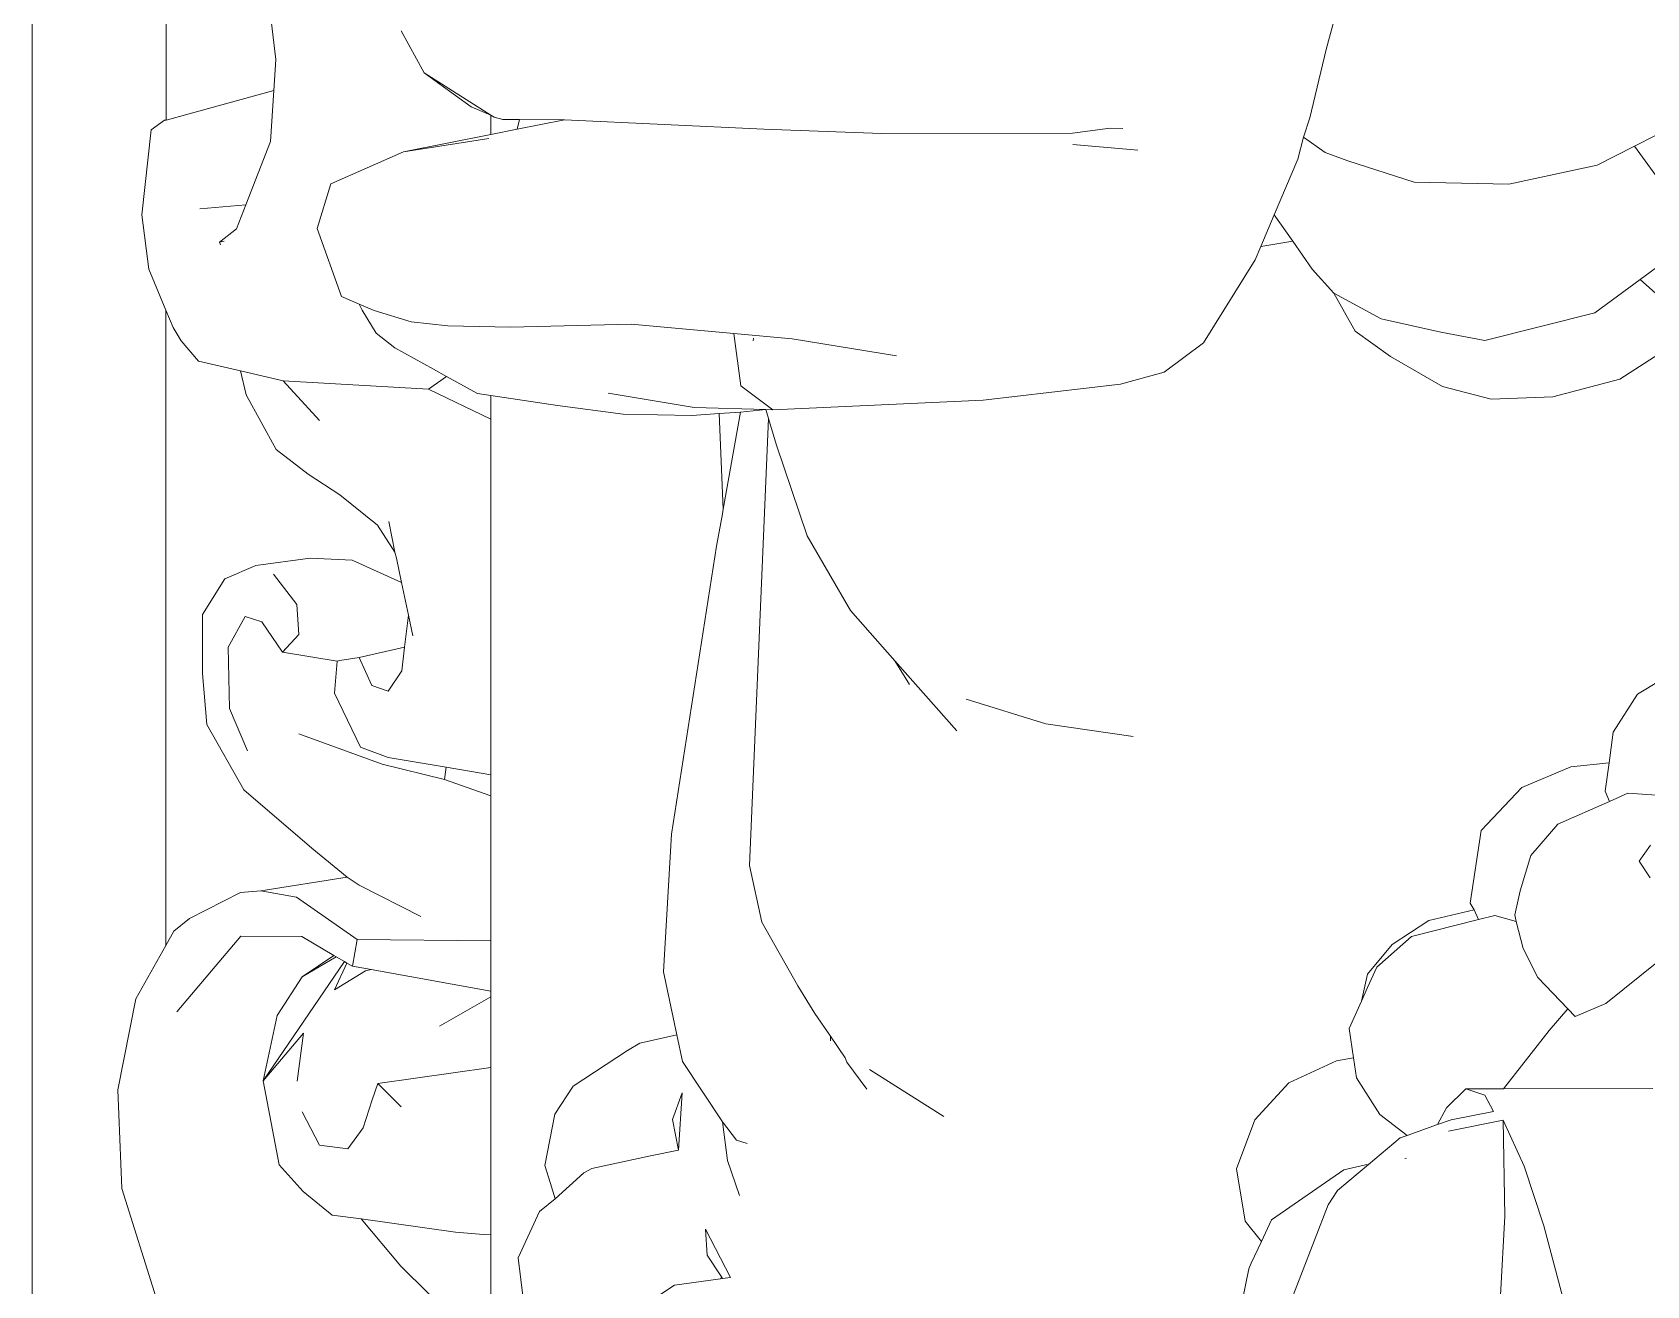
# Model space of a CAD drawing. Header units: millimetres. Extents: x 75500 to 345360, y -224327 to 19532.
# Drawn here: x 218738.8 to 218848, y 12253.4 to 12338.1 of the extents above; entities that cross this region are included whole.
import ezdxf

# ---------------------------------------------------------------- set-up
doc = ezdxf.new("R2010")
doc.units = ezdxf.units.MM
doc.header["$LTSCALE"] = 0.01
doc.layers.add('hatch', color=251, linetype='Continuous', lineweight=0)

# ---------------------------------------------------------------- blocks, each defined once
blk = doc.blocks.new('GANESH')
at = {"layer": 'hatch'}
for p, q in [((967000.386, -141060.152), (966998.914, -141061.225)), ((967003.97, -141059.999), (967003.031, -141061.049)), ((967006.103, -141061.678), (967005.023, -141060.001)), ((966998.914, -141061.225), (966998.581, -141060.569)), ((967002.545, -141060.386), (967003.031, -141061.049)), ((967015.414, -141060.424), (967015.838, -141061.131)), ((967018.954, -141060.542), (967018.896, -141061.429)), ((967020.496, -141060.73), (967020.995, -141061.075)), ((967024.123, -141060.533), (967025.392, -141062.112)), ((967028.021, -141065.263), (967028.018, -141060.653)), ((966999.497, -141062.374), (966998.914, -141061.225)), ((967003.031, -141061.049), (967004.054, -141062.446)), ((967017.006, -141061.882), (967015.838, -141061.131)), ((967021.504, -141060.741), (967020.995, -141061.075)), ((967006.103, -141061.678), (967006.647, -141063.749)), ((967018.896, -141061.429), (967019.146, -141061.997)), ((967017.957, -141062.009), (967017.006, -141061.882)), ((967018.075, -141063.185), (967017.957, -141062.009)), ((967018.828, -141062.126), (967017.957, -141062.009)), ((967018.828, -141062.126), (967019.146, -141061.997)), ((967019.146, -141061.997), (967019.85, -141063.593)), ((967025.791, -141063.054), (967025.392, -141062.112)), ((966999.497, -141062.374), (967000.088, -141065.103)), ((967004.054, -141062.446), (967004.91, -141065.842)), ((967018.075, -141063.185), (967018.714, -141064.706)), ((967025.791, -141063.054), (967025.551, -141063.282)), ((967020.819, -141064.426), (967019.85, -141063.593)), ((967025.551, -141063.282), (967024.583, -141064.203)), ((967026.219, -141063.856), (967025.551, -141063.282)), ((967034.667, -141063.38), (967032.259, -141064.019)), ((967006.725, -141065.65), (967006.647, -141063.749)), ((967023.692, -141064.663), (967024.583, -141064.203)), ((967026.219, -141063.856), (967028.021, -141065.263)), ((967032.259, -141064.019), (967030.41, -141064.633)), ((967020.043, -141065.955), (967018.714, -141064.706)), ((967020.819, -141064.426), (967021.906, -141064.757)), ((967023.692, -141064.663), (967022.852, -141064.873)), ((967030.41, -141064.633), (967028.993, -141065.281)), ((967000.088, -141065.103), (967000.022, -141068.029)), ((967022.652, -141064.923), (967021.906, -141064.757)), ((967022.852, -141064.873), (967022.652, -141064.923)), ((967022.852, -141064.873), (967022.669, -141065.539)), ((967006.328, -141067.151), (967006.725, -141065.65)), ((967022.798, -141066.045), (967022.669, -141065.539)), ((967028.022, -141066.433), (967028.021, -141065.263)), ((967028.723, -141065.579), (967028.223, -141065.849)), ((967028.723, -141065.579), (967028.981, -141066.889)), ((967031.954, -141065.231), (967028.993, -141065.281)), ((967029.334, -141066.97), (967028.993, -141065.281)), ((967034.411, -141065.363), (967031.954, -141065.231)), ((967004.91, -141065.842), (967004.656, -141067.208)), ((967020.043, -141065.955), (967022.29, -141066.299)), ((967022.496, -141066.177), (967022.29, -141066.299)), ((967022.798, -141066.045), (967022.496, -141066.177)), ((967022.83, -141067.57), (967022.496, -141066.177)), ((967023.321, -141068.106), (967022.798, -141066.045)), ((967028.223, -141065.849), (967028.022, -141066.433)), ((967028.022, -141066.433), (967028.611, -141067.029)), ((967004.268, -141068.951), (967004.656, -141067.208)), ((967005.411, -141068.761), (967006.328, -141067.151)), ((967028.611, -141067.029), (967029.13, -141067.307)), ((967029.13, -141067.307), (967028.981, -141066.889)), ((967022.83, -141067.57), (967023.567, -141068.71)), ((967029.465, -141068.249), (967029.13, -141067.307)), ((967000.022, -141068.029), (966999.364, -141070.079)), ((967024.263, -141069.185), (967023.321, -141068.106)), ((967024.487, -141069.467), (967023.567, -141068.71)), ((967029.465, -141068.249), (967028.816, -141069.084)), ((967029.539, -141068.457), (967029.465, -141068.249)), ((967030.36, -141069.439), (967029.539, -141068.457)), ((967030.173, -141068.311), (967030.165, -141068.263)), ((967004.244, -141069.048), (967003.449, -141070.513)), ((967004.244, -141069.048), (967004.268, -141068.951)), ((967005.411, -141068.761), (967004.619, -141069.847)), ((967024.263, -141069.185), (967024.899, -141069.474)), ((967028.816, -141069.084), (967027.684, -141069.807)), ((967025.316, -141069.659), (967024.487, -141069.467)), ((967024.899, -141069.474), (967025.316, -141069.659)), ((967025.316, -141069.659), (967026.162, -141070.035)), ((967030.375, -141069.528), (967030.36, -141069.439)), ((967031.165, -141070.4), (967030.36, -141069.439)), ((967030.375, -141069.528), (967030.522, -141070.197)), ((966999.108, -141070.773), (966999.364, -141070.079)), ((967003.449, -141070.513), (967004.619, -141069.847)), ((967026.162, -141070.035), (967027.064, -141069.9)), ((967027.064, -141069.9), (967027.684, -141069.807)), ((967027.064, -141069.9), (967027.161, -141070.422)), ((967032.067, -141072.432), (967030.522, -141070.197)), ((966994.559, -141070.372), (966995.923, -141070.748)), ((967002.705, -141071.175), (967003.449, -141070.513)), ((967027.834, -141071.896), (967027.161, -141070.422)), ((967031.61, -141070.682), (967031.165, -141070.4)), ((967034.881, -141071.95), (967031.61, -141070.682)), ((966998.033, -141071.255), (966995.923, -141070.748)), ((966999.108, -141070.773), (966998.631, -141071.449)), ((967002.705, -141071.175), (967001.844, -141071.771)), ((966998.033, -141071.255), (966998.631, -141071.449)), ((966998.631, -141071.449), (966999.315, -141071.626)), ((967001.027, -141072.348), (966999.315, -141071.626)), ((967001.844, -141071.771), (967001.027, -141072.348)), ((967001.844, -141071.771), (967002.01, -141072.762)), ((967028.978, -141072.945), (967027.834, -141071.896)), ((967002.01, -141072.762), (967001.027, -141072.348)), ((967032.067, -141072.432), (967032.74, -141072.742)), ((967002.422, -141072.936), (967002.01, -141072.762)), ((967004.988, -141074.54), (967002.422, -141072.936)), ((967030.492, -141073.521), (967028.978, -141072.945)), ((967032.74, -141072.742), (967032.11, -141073.25)), ((967032.74, -141072.742), (967033.408, -141073.058)), ((967033.584, -141073.131), (967033.408, -141073.058)), ((967034.997, -141073.423), (967033.584, -141073.131)), ((967032.11, -141073.25), (967030.492, -141073.521)), ((967005.892, -141075.752), (967004.988, -141074.54)), ((967005.892, -141075.752), (967006.258, -141077.103)), ((966998.861, -141078.577), (966999.031, -141076.566)), ((966998.363, -141077.028), (966998.35, -141077.42)), ((967006.258, -141077.103), (967006.75, -141081.346)), ((967016.753, -141079.403), (967017.143, -141076.704)), ((966998.35, -141077.42), (966998.504, -141078.587)), ((966998.523, -141084.481), (966998.504, -141078.587)), ((967015.985, -141081.871), (967016.753, -141079.403)), ((967006.75, -141081.346), (967007.055, -141087.835)), ((967014.804, -141084.066), (967016.966, -141082.154)), ((967027.425, -141084.856), (967028.881, -141082.561)), ((967015.539, -141083.621), (967014.804, -141084.066)), ((967004.863, -141087.24), (967005.391, -141084.015)), ((967013.249, -141085.441), (967014.804, -141084.066)), ((966998.523, -141084.481), (966998.39, -141088.122)), ((967028.039, -141084.934), (967027.196, -141085.552)), ((967010.947, -141086.781), (967013.249, -141085.441)), ((967027.062, -141085.606), (967026.4, -141086.061)), ((967027.196, -141085.552), (967027.062, -141085.606)), ((967026.4, -141086.061), (967025.701, -141086.542)), ((967026.545, -141086.057), (967026.4, -141086.061)), ((967024.842, -141087.068), (967025.701, -141086.542)), ((967008.113, -141087.739), (967010.947, -141086.781)), ((967024.842, -141087.068), (967022.881, -141088.18)), ((967004.696, -141089.046), (967004.863, -141087.24)), ((966998.39, -141088.122), (966998.096, -141094.27)), ((967007.055, -141087.835), (967006.312, -141088.827)), ((967007.048, -141088.058), (967006.984, -141090.272)), ((967007.055, -141087.835), (967007.048, -141088.058)), ((967007.325, -141087.975), (967007.048, -141088.058)), ((967007.125, -141088.843), (967007.048, -141088.058)), ((967008.113, -141087.739), (967007.325, -141087.975)), ((967021.131, -141088.555), (967007.325, -141087.975)), ((967004.921, -141088.45), (967004.84, -141088.436)), ((967021.131, -141088.555), (967022.881, -141088.18)), ((967029.61, -141088.957), (967029.713, -141088.63)), ((967004.403, -141092.217), (967004.696, -141089.046)), ((967006.312, -141088.827), (967004.696, -141089.046)), ((967010.124, -141089.378), (967007.125, -141088.843)), ((967007.17, -141089.496), (967007.125, -141088.843)), ((967029.047, -141089.399), (967029.61, -141088.957)), ((967031.318, -141088.866), (967030.239, -141089.241)), ((967033.848, -141089.147), (967032.353, -141089.921)), ((967033.881, -141089.391), (967033.848, -141089.147)), ((967007.17, -141089.496), (967010.124, -141089.378)), ((967007.229, -141090.337), (967007.17, -141089.496)), ((967010.124, -141089.378), (967010.261, -141089.398)), ((967011.262, -141089.582), (967010.261, -141089.398)), ((967020.157, -141090.971), (967011.262, -141089.582)), ((967029.047, -141089.399), (967027.178, -141090.63)), ((967030.239, -141089.241), (967029.047, -141089.399)), ((967033.165, -141089.868), (967033.832, -141089.424)), ((967033.832, -141089.424), (967033.881, -141089.391)), ((967033.89, -141089.456), (967033.832, -141089.424)), ((967033.89, -141089.456), (967033.881, -141089.391)), ((967034.084, -141090.875), (967033.89, -141089.456)), ((967033.165, -141089.868), (967032.353, -141089.921)), ((967006.984, -141090.272), (967006.544, -141092.926)), ((967007.188, -141092.461), (967007.229, -141090.337)), ((967027.178, -141090.63), (967026.355, -141090.805)), ((967028.969, -141090.942), (967028.145, -141090.645)), ((967029.921, -141090.752), (967028.145, -141090.645)), ((967020.157, -141090.971), (967024.407, -141091.218)), ((967026.355, -141090.805), (967024.407, -141091.218)), ((967026.355, -141090.805), (967026.614, -141091.948)), ((967028.969, -141090.942), (967029.921, -141090.752)), ((967030.089, -141091.619), (967029.921, -141090.752)), ((967034.084, -141090.875), (967035.276, -141092.688)), ((967030.089, -141091.619), (967030.485, -141093.429)), ((967026.614, -141091.948), (967026.84, -141092.332)), ((967004.403, -141092.217), (967004.501, -141095.945)), ((967007.188, -141092.461), (967006.924, -141094.489)), ((967027.938, -141094.012), (967026.84, -141092.332)), ((967030.485, -141093.429), (967030.614, -141093.673)), ((967027.938, -141094.012), (967028.803, -141094.57)), ((967031.416, -141094.566), (967030.614, -141093.673)), ((966998.096, -141094.27), (966998.091, -141095.662)), ((966998.096, -141094.27), (966998.387, -141095.736)), ((967006.609, -141096.546), (967006.924, -141094.489)), ((967030.388, -141094.878), (967028.803, -141094.57)), ((967030.944, -141094.706), (967031.416, -141094.566)), ((967031.811, -141095.048), (967031.416, -141094.566)), ((967030.944, -141094.706), (967030.388, -141094.878)), ((967031.811, -141095.048), (967033.238, -141095.707)), ((967033.238, -141095.707), (967035.289, -141095.459)), ((966998.091, -141095.662), (966998.089, -141096.184)), ((966998.387, -141095.736), (966998.091, -141095.662)), ((966998.387, -141095.736), (966998.548, -141096.546)), ((967004.463, -141097.878), (967004.501, -141095.945)), ((966996.649, -141098.61), (966997.949, -141096.546)), ((966997.696, -141097.163), (966997.949, -141096.546)), ((966997.949, -141096.546), (966998.011, -141096.447)), ((966998.548, -141096.546), (966997.949, -141096.546)), ((966998.089, -141096.184), (966998.011, -141096.447)), ((966998.548, -141096.546), (966999.083, -141099.245)), ((966998.673, -141096.616), (966999.083, -141099.245)), ((967007.34, -141096.546), (967006.419, -141098.472)), ((967006.545, -141096.967), (967006.609, -141096.546)), ((967007.34, -141096.546), (967006.609, -141096.546)), ((967018.322, -141096.546), (967007.34, -141096.546)), ((967018.322, -141096.546), (967018.092, -141097.929)), ((967018.977, -141096.546), (967018.322, -141096.546)), ((967018.977, -141096.546), (967018.471, -141097.983)), ((967023.455, -141096.546), (967018.977, -141096.546)), ((967023.455, -141096.546), (967023.416, -141100.677)), ((967025.012, -141096.546), (967023.455, -141096.546)), ((967025.012, -141096.546), (967024.341, -141100.248)), ((967025.184, -141096.546), (967025.012, -141096.546)), ((967026.084, -141098.132), (967025.184, -141096.546)), ((967027.367, -141096.546), (967025.184, -141096.546)), ((967027.855, -141100.037), (967027.367, -141096.546)), ((967032.509, -141096.546), (967027.367, -141096.546)), ((967032.522, -141096.778), (967032.509, -141096.546)), ((967036.244, -141096.546), (967032.509, -141096.546)), ((967033.5, -141099.33), (967036.244, -141096.546)), ((967006.02, -141097.915), (967006.545, -141096.967)), ((967032.453, -141097.645), (967032.522, -141096.778)), ((966997.696, -141097.163), (966996.649, -141098.61)), ((967004.463, -141097.878), (967004.332, -141099.01)), ((967005.802, -141098.323), (967006.02, -141097.915)), ((967006.419, -141098.472), (967006.02, -141097.915)), ((967018.092, -141097.929), (967017.793, -141099.727)), ((967017.995, -141099.903), (967018.471, -141097.983)), ((967018.092, -141097.929), (967018.471, -141097.983)), ((967032.453, -141097.645), (967032.04, -141100.557)), ((966995.347, -141099.325), (966996.649, -141098.61)), ((967005.802, -141098.323), (967005.135, -141099.515)), ((967006.419, -141098.472), (967006.154, -141102.964)), ((967003.985, -141100.15), (967004.332, -141099.01)), ((967013.392, -141099.096), (967012.386, -141099.308)), ((967014.038, -141098.959), (967013.392, -141099.096)), ((967013.392, -141099.096), (967014.388, -141099.216)), ((967022.706, -141098.712), (967021.736, -141100.613)), ((966999.083, -141099.245), (967000.07, -141101.493)), ((967004.686, -141100.09), (967005.135, -141099.515)), ((967011.447, -141099.512), (967010.499, -141099.706)), ((967010.614, -141100.048), (967011.447, -141099.512)), ((967011.447, -141099.512), (967011.631, -141099.467)), ((967012.386, -141099.308), (967011.631, -141099.467)), ((967012.386, -141099.308), (967011.694, -141100.836)), ((967014.388, -141099.216), (967015.115, -141099.304)), ((967014.388, -141099.216), (967014.699, -141100.617)), ((967015.115, -141099.304), (967015.744, -141099.725)), ((967028.578, -141099.319), (967027.855, -141100.037)), ((967033.5, -141099.33), (967032.04, -141100.557)), ((967004.686, -141100.09), (967003.98, -141100.525)), ((967009.682, -141101.217), (967010.614, -141100.048)), ((967015.744, -141099.725), (967015.564, -141100.227)), ((967017.995, -141099.903), (967017.065, -141102.484)), ((967017.471, -141100.578), (967017.793, -141099.727)), ((967027.855, -141100.037), (967028.368, -141100.221)), ((967003.558, -141101.168), (967003.787, -141100.623)), ((967003.787, -141100.623), (967003.985, -141100.15)), ((967003.787, -141100.623), (967003.98, -141100.525)), ((967015.564, -141100.227), (967014.699, -141100.617)), ((967014.699, -141100.617), (967014.797, -141101.216)), ((967017.471, -141100.578), (967015.806, -141101.376)), ((967021.489, -141100.989), (967021.736, -141100.613)), ((967024.341, -141100.248), (967024.236, -141100.828)), ((967024.381, -141100.42), (967024.341, -141100.248)), ((967024.967, -141101.383), (967024.381, -141100.42)), ((967028.368, -141100.221), (967029.229, -141100.497)), ((967029.229, -141100.497), (967029.88, -141100.968)), ((967032.04, -141100.557), (967031.925, -141101.457)), ((967011.694, -141100.836), (967011.633, -141102.129)), ((967020.592, -141102.082), (967021.489, -141100.989)), ((967021.489, -141100.989), (967021.909, -141103.66)), ((967023.416, -141100.677), (967022.102, -141102.558)), ((967024.236, -141100.828), (967023.416, -141100.677)), ((967023.945, -141101.327), (967024.091, -141101.076)), ((967024.091, -141101.076), (967024.139, -141100.995)), ((967027.774, -141103.581), (967024.091, -141101.076)), ((967024.139, -141100.995), (967024.236, -141100.828)), ((967024.967, -141101.383), (967024.139, -141100.995)), ((967029.88, -141100.968), (967029.759, -141101.846)), ((967001.457, -141101.911), (967000.07, -141101.493)), ((967003.558, -141101.168), (967001.457, -141101.911)), ((967009.038, -141102.189), (967009.682, -141101.217)), ((967014.815, -141101.3), (967014.539, -141102.988)), ((967014.797, -141101.216), (967014.815, -141101.3)), ((967014.815, -141101.3), (967015.806, -141101.376)), ((967023.324, -141102.393), (967023.905, -141101.396)), ((967023.905, -141101.396), (967023.945, -141101.327)), ((967023.905, -141101.396), (967024.562, -141102.379)), ((967023.945, -141101.327), (967024.562, -141102.379)), ((967031.192, -141102.349), (967031.925, -141101.457)), ((967007.379, -141101.844), (967006.154, -141102.964)), ((967018.785, -141104.182), (967020.592, -141102.082)), ((967029.759, -141101.846), (967028.729, -141102.375)), ((967008.28, -141103.184), (967009.038, -141102.189)), ((967011.861, -141103.815), (967011.633, -141102.129)), ((967013.064, -141102.539), (967012.124, -141103.263)), ((967013.995, -141102.483), (967013.064, -141102.539)), ((967014.539, -141102.988), (967013.995, -141102.483)), ((967022.102, -141102.558), (967021.909, -141103.66)), ((967023.324, -141102.393), (967023.312, -141104.274)), ((967024.562, -141102.379), (967025.757, -141103.146)), ((967027.784, -141102.528), (967026.309, -141102.339)), ((967026.309, -141102.339), (967027.774, -141103.581)), ((967030.369, -141103.09), (967031.192, -141102.349)), ((967006.154, -141102.964), (967005.852, -141104.288)), ((967013.604, -141103.627), (967014.539, -141102.988)), ((967027.774, -141103.581), (967030.369, -141103.09)), ((966996.231, -141103.19), (966993.258, -141103.546)), ((966997.194, -141103.253), (966996.231, -141103.19)), ((966998.108, -141106.584), (966997.194, -141103.253)), ((966998.766, -141103.355), (966997.194, -141103.253)), ((967000.72, -141104.12), (966998.766, -141103.355)), ((967006.595, -141104.107), (967008.28, -141103.184)), ((967027.774, -141103.581), (967025.757, -141103.146)), ((967005.852, -141104.288), (967006.595, -141104.107)), ((967011.861, -141103.815), (967012.27, -141104.764)), ((967013.438, -141104.139), (967013.604, -141103.627)), ((967017.59, -141104.066), (967016.273, -141104.628)), ((967021.909, -141103.66), (967021.963, -141104.284)), ((967000.72, -141104.12), (967000.844, -141105.543)), ((967001.468, -141104.412), (967000.72, -141104.12)), ((967001.468, -141104.412), (967001.88, -141104.932)), ((967005.852, -141104.288), (967005.555, -141105.585)), ((967014.383, -141104.661), (967013.438, -141104.139)), ((967016.77, -141105.325), (967018.785, -141104.182)), ((967021.963, -141104.284), (967022.763, -141105.86)), ((967025.642, -141106.252), (967023.312, -141104.274)), ((967001.843, -141104.787), (967001.88, -141104.932)), ((967001.88, -141104.932), (967001.961, -141104.905)), ((967013.377, -141105.46), (967012.27, -141104.764)), ((967016.273, -141104.628), (967014.383, -141104.661)), ((967005.555, -141105.585), (967004.925, -141106.112)), ((967013.377, -141105.46), (967015.199, -141105.456)), ((967015.199, -141105.456), (967016.77, -141105.325)), ((967004.513, -141106.359), (967004.925, -141106.112)), ((967023.159, -141106.346), (967022.763, -141105.86)), ((966998.108, -141106.584), (966985.402, -141106.581)), ((966998.11, -141106.627), (966998.108, -141106.584)), ((967002.708, -141107.119), (967003.974, -141106.586)), ((967003.974, -141106.586), (967004.513, -141106.359)), ((967003.974, -141106.586), (967023.595, -141106.59)), ((967023.159, -141106.346), (967023.595, -141106.59)), ((967023.595, -141106.59), (967025.247, -141107.518)), ((966998.11, -141106.627), (966998.404, -141107.039)), ((967001.027, -141107.33), (966998.404, -141107.039)), ((967034.48, -141106.889), (967031.102, -141107.951)), ((967002.708, -141107.119), (967001.027, -141107.33)), ((967025.247, -141107.518), (967028.055, -141108.074)), ((967031.102, -141107.951), (967028.055, -141108.074)), ((966931.471, -141110.717), (967172.573, -141110.717))]:
    blk.add_line(p, q, dxfattribs=at)

msp = doc.modelspace()

# ---------------------------------------------------------------- block references
at = {"layer": 'hatch', "xscale": 2.188908227956443, "yscale": 2.188908227956443, "zscale": 2.188908227956443, "rotation": 270}
msp.add_blockref('GANESH', (527617.23, 2129002.29), dxfattribs=at)

doc.saveas('drawing.dxf')
